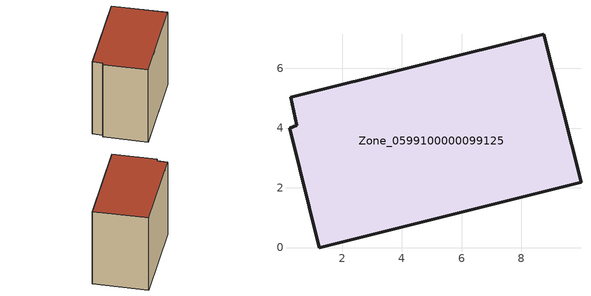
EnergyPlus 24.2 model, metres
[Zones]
Zone_0599100000099125
 floor ground (C_G): 0.48,4.09 0.28,5.02 8.75,7.13 9.99,2.18 1.24,0 0.24,3.99 z0
 wall outside (C_F): 9.99,2.18 8.75,7.13 0.28,5.02 0.48,4.09 0.24,3.99 1.24,0 9.99,2.18 z0:7.85
 roof outside (C_R): 0.28,5.02 0.48,4.09 0.24,3.99 1.24,0 9.99,2.18 8.75,7.13 z7.85
[BUILDING]
Pand.0599100000099125: North Axis=0; Terrain=City; Loads Convergence Tolerance Value=0.04; Temperature Convergence Tolerance Value=0.4; Solar Distribution=FullExterior; Maximum Number of Warmup Days=25; Minimum Number of Warmup Days=1
[Site:Location]
Rotterdam.The.Hague.AP_ZH_NLD Design_Conditions: Latitude=51.96; Longitude=4.45; Time Zone=1; Elevation=-4.5
[SITE:GROUNDTEMPERATURE:BUILDINGSURFACE]
18, 18, 18, 18, 18, 18, 18, 18, 18, 18, 18, 18
[MATERIAL] Thermal Absorptance=0.9; Solar Absorptance=0.7; Visible Absorptance=0.7
Name | Roughness | Thickness | Conductivity | Density | Specific Heat
G.TI.1975-1991 | MediumSmooth | 0.15 | 0.288461 | 540 | 1210
F.TI.1975-1991 | Rough | 0.3 | 0.230769 | 1920 | 840
R.TI.1975-1991 | MediumRough | 0.2 | 0.153846 | 1500 | 1000
[CONSTRUCTION]
C_G: G.TI.1975-1991
C_F: F.TI.1975-1991
C_R: R.TI.1975-1991
[ZONE]
Zone_0599100000099125: Type=1; Multiplier=1; Ceiling Height=Autocalculate; Volume=Autocalculate; Floor Area=autocalculate; Part of Total Floor Area=Yes
[ZONEINFILTRATION:DESIGNFLOWRATE]
Infil_Zone_0599100000099125: Zone or ZoneList or Space or SpaceList=Zone_0599100000099125; Schedule=AlwaysOn; Design Flow Rate Calculation Method=Flow/Area; Flow Rate per Floor Area=0.003; Constant Term Coefficient=1; Temperature Term Coefficient=0; Velocity Term Coefficient=0; Velocity Squared Term Coefficient=0
[HVACTEMPLATE:ZONE:IDEALLOADSAIRSYSTEM]
Zone_0599100000099125: Maximum Heating Supply Air Temperature=50; Minimum Cooling Supply Air Temperature=13; Maximum Heating Supply Air Humidity Ratio=0.0156; Minimum Cooling Supply Air Humidity Ratio=0.0077; Heating Limit=NoLimit; Cooling Limit=NoLimit; Dehumidification Control Type=ConstantSensibleHeatRatio; Cooling Sensible Heat Ratio=0.7; Dehumidification Setpoint=60; Humidification Control Type=None; Humidification Setpoint=30; Outdoor Air Method=None; Outdoor Air Flow Rate per Person=0.00944; Outdoor Air Flow Rate per Zone Floor Area=0; Outdoor Air Flow Rate per Zone=0; Demand Controlled Ventilation Type=None; Outdoor Air Economizer Type=NoEconomizer; Heat Recovery Type=None; Sensible Heat Recovery Effectiveness=0.7; Latent Heat Recovery Effectiveness=0.65
[ZONECONTROL:THERMOSTAT]
ThermostatControl_Zone_0599100000099125: Zone or ZoneList=Zone_0599100000099125; Control Type Schedule=DualSetpointControlType; Control 1=Thermostat_Zone_0599100000099125; Temperature Difference Between Cutout And Setpoint=0
[THERMOSTATSETPOINT:DUALSETPOINT]
Thermostat_Zone_0599100000099125: Heating Setpoint Temperature Schedule=HeatingSetpoint_Zone_0599100000099125; Cooling Setpoint Temperature Schedule=CoolingSetpoint_Zone_0599100000099125
[SCHEDULE:COMPACT]
HeatingSetpoint_Zone_0599100000099125: Through: 12/31, For: AllDays, Until: 24:00, 21
CoolingSetpoint_Zone_0599100000099125: Through: 12/31, For: AllDays, Until: 24:00, 24
DualSetpointControlType: Through: 12/31, For: AllDays, Until: 24:00, 4
AlwaysOn: Through: 12/31, For: AllDays, Until: 24:00, 1
